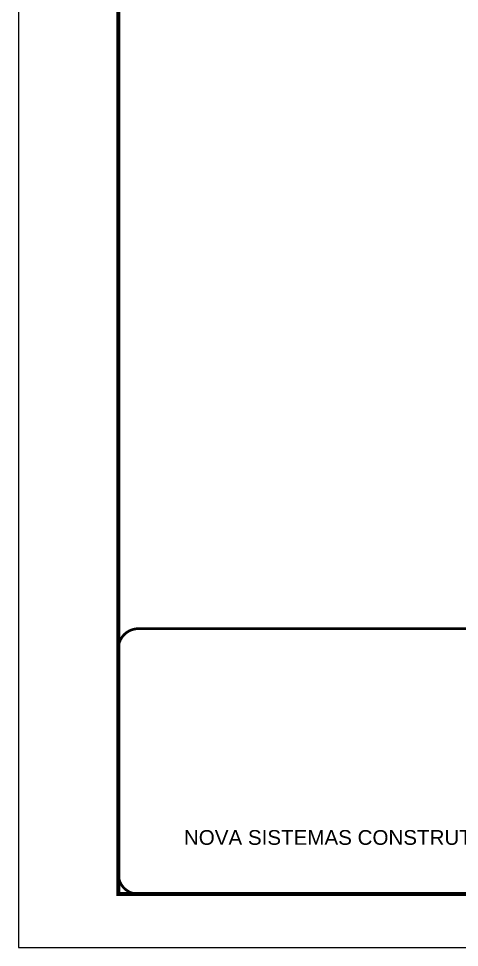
# Model space of a CAD drawing. Header units: millimetres. Extents: x 1945 to 8225, y 304 to 15137.
# Drawn here: x 1945 to 2276, y 1453 to 2150 of the extents above; entities that cross this region are included whole.
import ezdxf

# ---------------------------------------------------------------- set-up
doc = ezdxf.new("R2010")
doc.units = ezdxf.units.MM
doc.linetypes.add('CONTINUO', pattern=[0])
doc.linetypes.add('DASHED', pattern=[0.75, 0.5, -0.25])
doc.layers.add('Folhas', color=255, linetype='Continuous', lineweight=9)
doc.layers.add('SARRAFO DE PRESSAO', color=251, linetype='DASHED', lineweight=9)
doc.styles.add('ARIAL', font='arial.ttf')

# ---------------------------------------------------------------- blocks, each defined once
blk = doc.blocks.new('9999999999')
at = {"color": 30, "linetype": 'CONTINUO', "const_width": 2}
blk.add_lwpolyline([(99583.98, 34230.21), (99583.98, 34414.45, 0.414214), (99568.98, 34429.45), (98228.98, 34429.45, 0.414214), (98213.98, 34414.45), (98213.98, 34245.21, 0.414214), (98228.98, 34230.21), (99583.98, 34230.21)], format="xyb", dxfattribs=at)
at = {"layer": 'Folhas'}
blk.add_lwpolyline([(98138.98, 34190.21), (99623.98, 34190.21), (99623.98, 35240.21), (98138.98, 35240.21)], close=True, dxfattribs=at)
at = {"layer": 'Folhas', "color": 30, "const_width": 3}
blk.add_lwpolyline([(98213.98, 34230.21), (99583.98, 34230.21), (99583.98, 35200.21), (98213.98, 35200.21)], close=True, dxfattribs=at)
at = {"color": 7, "linetype": 'Continuous', "ltscale": 5, "style": 'ARIAL'}
blk.add_text('NOVA SISTEMAS CONSTRUTIVOS', height=11.0592, dxfattribs=at).set_placement((98263.19, 34267.21))

msp = doc.modelspace()

# ---------------------------------------------------------------- block references
at = {"layer": 'SARRAFO DE PRESSAO', "color": 6, "linetype": 'ByBlock'}
msp.add_blockref('9999999999', (-96194.12, -32737.42), dxfattribs=at)

doc.saveas('drawing.dxf')
